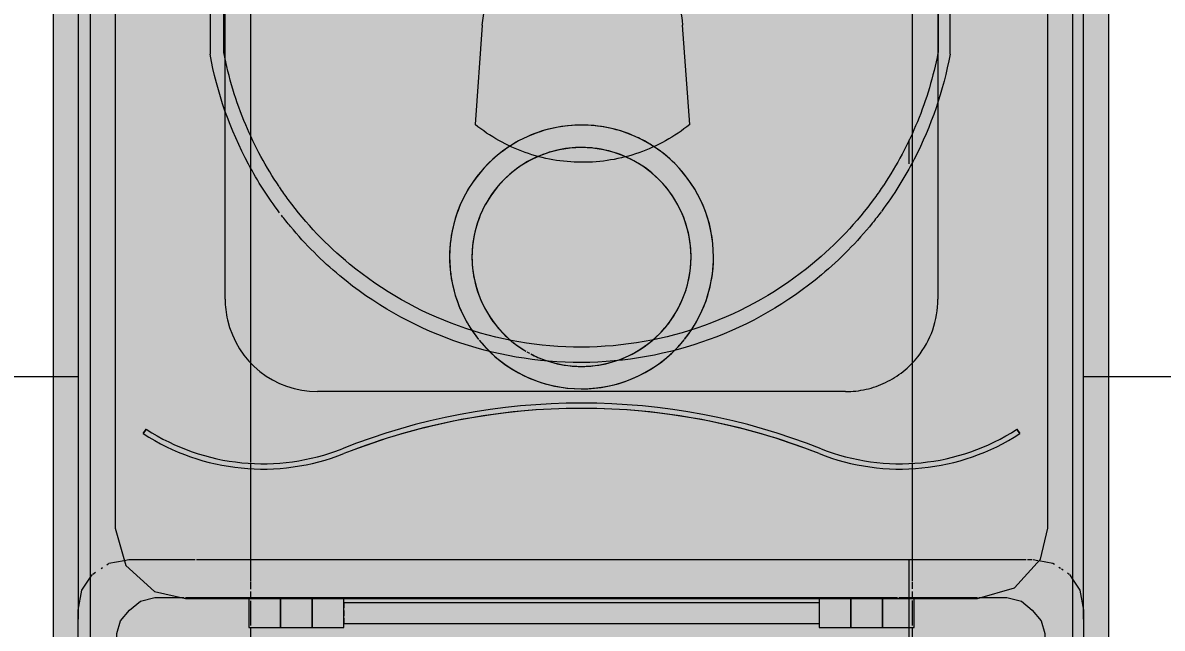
# Model space of a CAD drawing. Header units: metres. Extents: x 147 to 427, y -16 to 162.
# Drawn here: x 171.3471 to 171.7788, y 80.7549 to 80.9845 of the extents above; entities that cross this region are included whole.
import ezdxf

# ---------------------------------------------------------------- set-up
doc = ezdxf.new("R2010")
doc.units = ezdxf.units.M
doc.layers.add('1053_ARQ_BASE_MATADOURO_dwg', color=7, linetype='Continuous', lineweight=5, true_color=0x767676)
for name, color, linetype, lineweight in [('A-ANNO-DIMS', 7, 'Continuous', 5), ('A-ANNO-DIMS-50', 7, 'Continuous', 5), ('A-EQUIPAMENTOS', 7, 'Continuous', 5), ('A_lay', 7, 'Continuous', 5), ('P-PIPE', 7, 'Continuous', 5), ('P-SANR-FIXT', 7, 'Continuous', 5)]:
    doc.layers.add(name, color=color, linetype=linetype, lineweight=lineweight)
doc.styles.add('Century Gothic_1', font='GOTHIC.TTF', dxfattribs={"height": 0.075})
doc.dimstyles.new('Setores_1_5', dxfattribs={"dimscale": 0.3048, "dimtxt": 0.07831262022881443, "dimasz": 0.5208333333333333, "dimexe": 0.3937007874015747, "dimexo": 0.2460629921259842, "dimgap": 0.2870734908136483, "dimtad": 1, "dimrnd": 0.01, "dimzin": 0, "dimdsep": 46, "dimtxsty": 'Century Gothic_1', "dimblk1": 'OBLIQUE', "dimblk2": 'OBLIQUE', "dimsah": 1, "dimcen": 0.09, "dimazin": 0, "dimtfac": 1, "dimtdec": 4, "dimtix": 1, "dimtmove": 0, "dimatfit": 3, "dimfxl": 1, "dimtvp": 1, "dimtolj": 1, "dimtzin": 0, "dimarcsym": 2})

# ---------------------------------------------------------------- blocks, each defined once
blk = doc.blocks.new('UT_Bacia com caixa acoplada - UT_Bacia com caixa acoplada-3635844-BANHEIROS E VESTIÁRIO')
at = {"layer": 'P-SANR-FIXT', "color": 9, "true_color": 0xc0c0c0}
for p, q in [((-0.1861473656081366, -0.1264695194501769), (-0.1861473656081387, -0.4288368561510637)), ((0.1861473656077402, -0.428836856151068), (0.1861473656077402, -0.1264695194501769)), ((-0.1140000000002015, -0.1595600000000824), (-0.1260000000002009, -0.1595600000000824)), ((-0.1260000000000006, -0.1595600000000009), (-0.1260000000000006, -0.1704400000000009)), ((-0.1140000000000006, -0.1704400000000009), (-0.1140000000000006, -0.1595600000000009)), ((-0.1020000000001999, -0.1595600000000824), (-0.1140000000002015, -0.1595600000000824)), ((-0.1140000000000006, -0.1595600000000009), (-0.1140000000000006, -0.1704400000000009)), ((-0.09000000000020045, -0.1595600000000824), (-0.1020000000001999, -0.1595600000000824)), ((-0.1020000000000006, -0.1595600000000009), (-0.1020000000000006, -0.1704400000000009)), ((-0.1020000000000006, -0.1704400000000009), (-0.1020000000000006, -0.1595600000000009)), ((-0.09000000000000057, -0.1704400000000009), (-0.09000000000000057, -0.1595600000000009)), ((0.1019999999998014, -0.1595600000000824), (0.08999999999979978, -0.1595600000000824)), ((0.08999999999999939, -0.1595600000000009), (0.08999999999999939, -0.1704400000000009)), ((0.1019999999999994, -0.1704400000000009), (0.1019999999999994, -0.1595600000000009)), ((0.1139999999998008, -0.1595600000000824), (0.1019999999998014, -0.1595600000000824)), ((0.1019999999999994, -0.1595600000000009), (0.1019999999999994, -0.1704400000000009)), ((0.1259999999998003, -0.1595600000000824), (0.1139999999998008, -0.1595600000000824)), ((0.1139999999999994, -0.1595600000000009), (0.1139999999999994, -0.1704400000000009)), ((0.1139999999999994, -0.1704400000000009), (0.1139999999999994, -0.1595600000000009)), ((0.1259999999999994, -0.1704400000000009), (0.1259999999999994, -0.1595600000000009)), ((0.08999999999979978, -0.1610900000000872), (-0.09000000000020045, -0.1610900000000872)), ((0.1499999999997991, -0.1704735377196339), (-0.1500000000001998, -0.1704735377196339)), ((-0.1260000000002009, -0.1704400000000851), (-0.1140000000002015, -0.1704400000000851)), ((-0.1140000000002015, -0.1704400000000851), (-0.1020000000001999, -0.1704400000000851)), ((-0.1020000000001999, -0.1704400000000851), (-0.09000000000020045, -0.1704400000000851)), ((-0.09000000000020045, -0.168910000000089), (0.08999999999979978, -0.168910000000089)), ((0.08999999999979978, -0.1704400000000851), (0.1019999999998014, -0.1704400000000851)), ((0.1019999999998014, -0.1704400000000851), (0.1139999999998008, -0.1704400000000851)), ((0.1139999999998008, -0.1704400000000851), (0.1259999999998003, -0.1704400000000851)), ((-0.1766577445158474, -0.1971312822352815), (-0.1766577445158474, -0.4410690897937763)), ((0.1766577445154467, -0.4410690897937806), (0.1766577445154489, -0.1971312822352815)), ((-0.1649502152918752, -0.234689592431541), (-0.1660384845797283, -0.2330115966159575)), ((0.1660384845797292, -0.2330115966159581), (0.164950215291877, -0.2346895924315421))]:
    blk.add_line(p, q, dxfattribs=at)
at = {"layer": 'P-SANR-FIXT', "color": 254, "true_color": 0xd3d3d3}
for p, q in [((-0.1254039361199544, -0.1447886810323012), (-0.1254039361199544, -0.1595692073742516)), ((0.1254039361195581, -0.1595600000000824), (0.1254039361195581, -0.1447886810323012)), ((-0.1260000000000006, -0.1595600000000009), (-0.1260000000000006, -0.1602888218034135)), ((-0.09000000000000057, -0.1602888218034135), (-0.09000000000000057, -0.1595600000000009)), ((0.08999999999999939, -0.1595600000000009), (0.08999999999999939, -0.1610802691492364)), ((0.1259999999999994, -0.1704400000000009), (0.1259999999999994, -0.1595600000000009)), ((-0.1260000000000006, -0.1602888218034135), (-0.1260000000000006, -0.161153339110346)), ((-0.1260000000000006, -0.161153339110346), (-0.1260000000000006, -0.1622800000000008)), ((-0.1260000000000006, -0.1622800000000008), (-0.1260000000000006, -0.1635920243946431)), ((-0.1260000000000006, -0.1635920243946431), (-0.1260000000000006, -0.1677200000000008)), ((-0.09000000000000057, -0.1610802691492364), (-0.09000000000000057, -0.1602888218034135)), ((-0.09000000000000057, -0.1622352124855614), (-0.09000000000000057, -0.1612232300192106)), ((-0.09000000000000057, -0.1630450000000009), (-0.09000000000000057, -0.1622755337379841)), ((-0.09000000000000057, -0.1660119824663517), (-0.09000000000000057, -0.16398801753365)), ((0.08999999999999937, -0.1622352124855614), (0.08999999999999937, -0.1612232300192106)), ((0.08999999999999937, -0.1630450000000009), (0.08999999999999937, -0.1622755337379841)), ((0.08999999999999937, -0.1660119824663517), (0.08999999999999937, -0.16398801753365)), ((-0.1260000000000006, -0.1677200000000008), (-0.1260000000000006, -0.1702546364950134)), ((-0.09000000000000057, -0.1677244662620176), (-0.09000000000000057, -0.1669550000000009)), ((-0.09000000000000057, -0.1687767699807911), (-0.09000000000000057, -0.1677647875144402)), ((0.08999999999999937, -0.167724466262014), (0.08999999999999937, -0.1669550000000009)), ((0.08999999999999937, -0.1687767699807911), (0.08999999999999937, -0.1677647875144402)), ((-0.1260000000000006, -0.1702546364950134), (-0.1260000000000006, -0.1704400000000009)), ((-0.09000000000000057, -0.1704400000000009), (-0.09000000000000057, -0.1689197308507701)), ((0.08999999999999939, -0.1689197308507657), (0.08999999999999939, -0.1704400000000009)), ((-0.1660384845797283, -0.2330115966159575), (-0.1649502152918752, -0.234689592431541)), ((0.164950215291877, -0.2346895924315421), (0.1660384845797293, -0.2330115966159581)), ((-0.1000163337955986, -0.2489362304634776), (1.353583911622991e-16, -0.2489362304634776)), ((1.353583911622991e-16, -0.2489362304634776), (0.1000163337955989, -0.2489362304634776)), ((-0.1350163337956004, -0.4314362304634775), (-0.1350163337956004, -0.2839362304634773)), ((0.1350163337956007, -0.2839362304634773), (0.1350163337956007, -0.4314362304634775))]:
    blk.add_line(p, q, dxfattribs=at)
at = {"layer": 'P-SANR-FIXT', "color": 254, "true_color": 0xe0e0e0}
for p, q in [((-0.1140000000000006, -0.1704400000000009), (-0.1140000000000006, -0.1595600000000009)), ((-0.1140000000000006, -0.1595600000000009), (-0.1140000000000006, -0.1704400000000009)), ((-0.1020000000000006, -0.1595600000000009), (-0.1020000000000006, -0.1704400000000009)), ((-0.1020000000000006, -0.1704400000000009), (-0.1020000000000006, -0.1595600000000009)), ((0.1019999999999994, -0.1704400000000009), (0.1019999999999994, -0.1595600000000009)), ((0.1019999999999994, -0.1595600000000009), (0.1019999999999994, -0.1704400000000009)), ((0.1139999999999994, -0.1595600000000009), (0.1139999999999994, -0.1704400000000009)), ((0.1139999999999994, -0.1704400000000009), (0.1139999999999994, -0.1595600000000009)), ((-0.1254039361199544, -0.1603317640985406), (-0.1254039361199544, -0.1611533391104309)), ((-0.1254039361199544, -0.1612093025988994), (-0.1254039361199544, -0.1622800000000852)), ((-0.1254039361199544, -0.162345170862723), (-0.1254039361199544, -0.1635920243947245)), ((-0.1254039361199544, -0.1636619613449453), (-0.1254039361199544, -0.1650000000000838)), ((-0.09000000000000057, -0.1622352124855615), (-0.09000000000000057, -0.1612232300192106)), ((-0.09000000000000057, -0.1622311181832169), (-0.09000000000000057, -0.1615861698237007)), ((-0.09000000000000057, -0.1630450000000009), (-0.09000000000000057, -0.1622755337379841)), ((-0.09000000000000057, -0.1630279854517513), (-0.09000000000000057, -0.1622800000000009)), ((-0.09000000000000057, -0.1660176055938274), (-0.09000000000000057, -0.1639823944061743)), ((-0.09000000000000057, -0.1660119824663517), (-0.09000000000000057, -0.16398801753365)), ((0.08999999999999937, -0.1622352124855614), (0.08999999999999937, -0.1612232300192106)), ((0.08999999999999939, -0.1615861698237008), (0.08999999999999939, -0.1622311181832169)), ((0.08999999999999937, -0.1630450000000009), (0.08999999999999937, -0.1622755337379841)), ((0.08999999999999939, -0.1622800000000009), (0.08999999999999939, -0.1630279854517488)), ((0.08999999999999939, -0.1639823944061713), (0.08999999999999939, -0.1660176055938316)), ((0.08999999999999937, -0.1660119824663517), (0.08999999999999937, -0.16398801753365)), ((0.1254039361195581, -0.1611103968153902), (0.1254039361195581, -0.1602888218034998)), ((0.1254039361195581, -0.1622240365116168), (0.1254039361195581, -0.1611533391104309)), ((0.1254039361195581, -0.1635268535320912), (0.1254039361195581, -0.1622800000000852)), ((0.1254039361195581, -0.1649300630498717), (0.1254039361195581, -0.1635920243947289)), ((-0.1254039361199544, -0.1650699369503046), (-0.1254039361199544, -0.166407975605443)), ((-0.1254039361199544, -0.1664731464680807), (-0.1254039361199544, -0.1677200000000866)), ((-0.1254039361199544, -0.1677759634885551), (-0.1254039361199544, -0.1688466608897366)), ((-0.09000000000000057, -0.167724466262014), (-0.09000000000000057, -0.1669550000000009)), ((-0.09000000000000057, -0.1677200000000009), (-0.09000000000000057, -0.1669720145482504)), ((-0.09000000000000057, -0.1687767699807911), (-0.09000000000000057, -0.1677647875144402)), ((-0.09000000000000057, -0.1684138301763009), (-0.09000000000000057, -0.1677688818167848)), ((0.08999999999999937, -0.167724466262014), (0.08999999999999937, -0.1669550000000009)), ((0.08999999999999939, -0.1669720145482504), (0.08999999999999939, -0.1677200000000009)), ((0.08999999999999937, -0.1687767699807911), (0.08999999999999937, -0.1677647875144402)), ((0.08999999999999939, -0.1677688818167893), (0.08999999999999939, -0.1684138301763027)), ((0.1254039361195581, -0.1663380386552266), (0.1254039361195581, -0.1650000000000838)), ((0.1254039361195581, -0.1676548291374489), (0.1254039361195581, -0.166407975605443)), ((0.1254039361195581, -0.1687906974012725), (0.1254039361195581, -0.1677200000000866)), ((-0.1254039361199544, -0.1688896031847817), (-0.1254039361199544, -0.1697111781966721)), ((-0.1254039361199544, -0.1705494989545684), (-0.1254039361199544, -0.1731944036651941)), ((0.1254039361195581, -0.1696682359016313), (0.1254039361195581, -0.1688466608897409)), ((0.1254039361195581, -0.1731944036651984), (0.1254039361195581, -0.1705494989545727)), ((-0.1254039361199544, -0.1741731436028125), (-0.1254039361199544, -0.1749045043818268)), ((-0.1254039361199544, -0.1749840269118859), (-0.1254039361199544, -0.1758744465292552)), ((-0.1254039361199544, -0.1759638873728746), (-0.1254039361199544, -0.1766716419234145)), ((0.1254039361195581, -0.1748391872455016), (0.1254039361195581, -0.174107826466483)), ((0.1254039361195581, -0.1757949239991961), (0.1254039361195581, -0.1749045043818312)), ((0.1254039361195581, -0.1766716419234102), (0.1254039361195581, -0.1758744465292552)), ((0.1254039361195581, -0.1780239050521155), (0.1254039361195581, -0.1769653630765461)), ((-0.1254039361199544, -0.1770599004546934), (-0.1254039361199544, -0.2217182516414354)), ((0.1254039361195581, -0.2217182516414354), (0.1254039361195581, -0.1781184424302585)), ((-0.1254039361199544, -0.2220563631806225), (-0.1254039361199566, -0.4288368561510637)), ((0.1254039361195559, -0.4288368561510637), (0.1254039361195581, -0.2220563631806225))]:
    blk.add_line(p, q, dxfattribs=at)
at = {"layer": 'P-SANR-FIXT', "color": 7, "true_color": 0xefefef}
for p, q in [((-0.09000000000000057, -0.1612232300192106), (-0.09000000000000057, -0.1610900000000008)), ((0.08999999999999937, -0.1612232300192106), (0.08999999999999937, -0.1610900000000008)), ((-0.09000000000000057, -0.1689100000000008), (-0.09000000000000057, -0.1687767699807911)), ((0.08999999999999937, -0.1689100000000008), (0.08999999999999937, -0.1687767699807911))]:
    blk.add_line(p, q, dxfattribs=at)
at = {"layer": 'P-SANR-FIXT', "color": 254, "true_color": 0xe9e9e9}
for p, q in [((-0.09000000000000057, -0.1612232300192106), (-0.09000000000000057, -0.1610900000000008)), ((0.08999999999999937, -0.1612232300192106), (0.08999999999999937, -0.1610900000000008)), ((-0.09000000000000057, -0.1689100000000008), (-0.09000000000000057, -0.1687767699807911)), ((0.08999999999999937, -0.1689100000000008), (0.08999999999999937, -0.1687767699807911))]:
    blk.add_line(p, q, dxfattribs=at)
at = {"layer": 'P-SANR-FIXT', "color": 9, "true_color": 0xc0c0c0, "flags": 128}
for points in [[(-0.1500000000001998, -0.1704735377196339), (-0.1640892999254024, -0.1745010597379357), (-0.173921303016064, -0.1853666485952224), (-0.1766577445158474, -0.1971312822352815)], [(0.1766577445154489, -0.1971312822352815), (0.1726302224971428, -0.1830419823100767), (0.1617646336398582, -0.1732099792194173), (0.1499999999997991, -0.1704735377196339)]]:
    blk.add_lwpolyline(points, dxfattribs=at)
at = {"layer": 'P-SANR-FIXT', "color": 9, "true_color": 0xc0c0c0}
for centre, radius, start, end in [((-0.1206777970490052, -0.3029529656485584), 0.08336298384423603, 68.40751325301024, 122.9655480446208), ((0.1206777970490052, -0.3029529656485584), 0.08336298384423607, 57.03445195537844, 111.5924867469914), ((-0.1206777970490052, -0.3029529656485584), 0.08136298384423606, 68.40751325301197, 122.9655480446209), ((0.1206777970490052, -0.3029529656485584), 0.08136298384423604, 57.03445195537801, 111.5924867469908), ((6.728626816130802e-17, 0.001961168904827609), 0.2465634715555092, 248.407513253009, 291.5924867469887), ((6.728626816130802e-17, 0.001961168904827609), 0.2445634715555092, 248.4075132530095, 291.5924867469886)]:
    blk.add_arc(centre, radius, start, end, dxfattribs=at)
at = {"layer": 'P-SANR-FIXT', "color": 254, "true_color": 0xd3d3d3}
for centre, radius, start, end in [((-0.1206777970490052, -0.3029529656485584), 0.08336298384423604, 68.40751325301059, 122.9655480446205), ((0.1206777970490052, -0.3029529656485584), 0.08336298384423603, 57.03445195537769, 111.5924867469907), ((-0.1206777970490052, -0.3029529656485584), 0.08136298384423603, 68.40751325301034, 122.9655480446212), ((0.1206777970490052, -0.3029529656485584), 0.08136298384423603, 57.03445195537842, 111.5924867469904), ((6.728626816130802e-17, 0.001961168904827609), 0.2465634715555092, 248.4075132530093, 291.5924867469886), ((6.728626816130802e-17, 0.001961168904827609), 0.2445634715555096, 248.4075132530101, 269.9999999999992), ((6.728626816130802e-17, 0.001961168904827609), 0.2445634715555092, 269.9999999999996, 291.5924867469892), ((-0.1000163337955999, -0.2839362304634781), 0.03499999999999998, 102.8571428571427, 115.7142857142856), ((-0.1000163337955999, -0.2839362304634781), 0.03499999999999998, 89.99999999999982, 102.8571428571427), ((0.1000163337956002, -0.2839362304634782), 0.03500000000000004, 12.85714285714337, 90.00000000000065), ((-0.1000163337955999, -0.2839362304634781), 0.03499999999999998, 115.7142857142856, 128.5714285714285), ((-0.1000163337955999, -0.2839362304634781), 0.03499999999999998, 128.5714285714285, 141.4285714285713), ((-0.1000163337955999, -0.2839362304634781), 0.03499999999999998, 141.4285714285713, 180), ((0.1000163337956002, -0.2839362304634782), 0.035, 5.452379453937461e-13, 12.85714285714344)]:
    blk.add_arc(centre, radius, start, end, dxfattribs=at)
blk = doc.blocks.new('AN_ESG_Anel de vedação para VS - ESG_Anel de vedação para VS-V37-BANHEIROS E VESTIÁRIO')
at = {"layer": 'P-PIPE', "color": 254, "true_color": 0xe0e0e0}
for centre, radius, start, end in [((2.979563010503018e-18, -4.556709496215828e-18), 0.04999999999999996, 39.04787219309678, 141.0915630510388), ((-6.943623817336208e-18, 9.735045887547105e-18), 0.04149999999999997, 62.42246969456443, 180.0000000000002), ((-6.943623817336208e-18, 9.735045887547105e-18), 0.04150000000000002, 60.00000000000059, 61.57024253514774), ((-6.943623817336208e-18, 9.735045887547105e-18), 0.04150000000000003, 6.755887923414822e-13, 59.45257755899033), ((2.979563010503018e-18, -4.556709496215828e-18), 0.05000000000000004, 141.3040841044281, 179.9999999999999), ((2.979563010503018e-18, -4.556709496215828e-18), 0.05000000000000005, 359.9999999999996, 38.69591581666323), ((2.979563010503018e-18, -4.556709496215828e-18), 0.05000000000000005, 179.9999999999998, 359.9999999999989), ((-6.943623817336208e-18, 9.735045887547105e-18), 0.04149999999999997, 180.0000000000002, 5.088887490341627e-14)]:
    blk.add_arc(centre, radius, start, end, dxfattribs=at)
at = {"layer": 'P-PIPE', "color": 254, "true_color": 0xe9e9e9}
for centre, radius, start, end in [((2.979563010503018e-18, -4.556709496215828e-18), 0.04999999999999995, 43.51356791111161, 136.1772637475323), ((-6.943623817336208e-18, 9.735045887547105e-18), 0.04150000000000002, 109.3739014491448, 110.6604207483778), ((-6.943623817336208e-18, 9.735045887547105e-18), 0.04149999999999998, 70.62611670308452, 109.3739014491448), ((-6.943623817336208e-18, 9.735045887547105e-18), 0.04149999999999997, 62.42246969456404, 70.6261167030845), ((-6.943623817336208e-18, 9.735045887547105e-18), 0.04150000000000004, 119.9999999999999, 127.7395652494972), ((-6.943623817336208e-18, 9.735045887547105e-18), 0.04150000000000002, 110.968266521991, 119.9999999999999), ((-6.943623817336208e-18, 9.735045887547105e-18), 0.04149999999999997, 60.00000000000009, 61.57024253514724), ((-6.943623817336208e-18, 9.735045887547105e-18), 0.04149999999999996, 47.47941591174263, 59.45257755898989), ((2.979563010503018e-18, -4.556709496215828e-18), 0.04999999999999996, 141.3040841044285, 147.5247325697604), ((2.979563010503018e-18, -4.556709496215828e-18), 0.04999999999999996, 137.0202489267632, 141.0915630510391), ((-6.943623817336208e-18, 9.735045887547105e-18), 0.04150000000000003, 128.18812396111, 132.9356799255969), ((-6.943623817336208e-18, 9.735045887547105e-18), 0.04149999999999997, 32.23329604961568, 47.47941591174263), ((2.979563010503018e-18, -4.556709496215828e-18), 0.05000000000000005, 39.04787219309729, 43.51356791111171), ((2.979563010503018e-18, -4.556709496215828e-18), 0.05000000000000005, 32.69444926430533, 38.69591581666371), ((2.979563010503018e-18, -4.556709496215828e-18), 0.04999999999999998, 147.5247325697604, 165.0000000000002), ((-6.943623817336208e-18, 9.735045887547105e-18), 0.04150000000000004, 133.6945140451045, 179.9999999999998), ((2.979563010503018e-18, -4.556709496215828e-18), 0.05000000000000005, 30.00000000000038, 32.69444926430533), ((-6.943623817336208e-18, 9.735045887547105e-18), 0.04150000000000004, 2.480832651541543e-13, 31.75750149348476), ((2.979563010503018e-18, -4.556709496215828e-18), 0.05000000000000004, 3.702555429209841e-13, 30.00000000000038), ((2.979563010503018e-18, -4.556709496215828e-18), 0.04999999999999997, 165.0000000000003, 180.0000000000002), ((2.979563010503018e-18, -4.556709496215828e-18), 0.05000000000000004, 179.9999999999998, 224.9999999999998), ((-6.943623817336208e-18, 9.735045887547105e-18), 0.04150000000000004, 179.9999999999997, 247.1228482688568), ((-6.943623817336208e-18, 9.735045887547105e-18), 0.04150000000000002, 344.9999999999992, 359.9999999999993), ((2.979563010503018e-18, -4.556709496215828e-18), 0.04999999999999997, 329.9999999999994, 359.9999999999994), ((-6.943623817336208e-18, 9.735045887547105e-18), 0.04150000000000003, 329.9999999999993, 344.9999999999992), ((-6.943623817336208e-18, 9.735045887547105e-18), 0.04150000000000003, 292.4059352861275, 329.9999999999993), ((2.979563010503018e-18, -4.556709496215828e-18), 0.04999999999999996, 302.7302581244118, 329.9999999999994), ((2.979563010503018e-18, -4.556709496215828e-18), 0.05000000000000005, 224.9999999999998, 237.1362169252571), ((-6.943623817336208e-18, 9.735045887547105e-18), 0.04149999999999997, 247.1228482688567, 263.9014691395214), ((-6.943623817336208e-18, 9.735045887547105e-18), 0.04149999999999999, 264.3472738425352, 292.4059352861276), ((2.979563010503018e-18, -4.556709496215828e-18), 0.05000000000000004, 237.2697418755874, 239.9999999999997), ((2.979563010503018e-18, -4.556709496215828e-18), 0.04999999999999996, 269.9999999999996, 302.5518919247002), ((2.979563010503018e-18, -4.556709496215828e-18), 0.05000000000000003, 239.9999999999997, 247.196056124024), ((2.979563010503018e-18, -4.556709496215828e-18), 0.05000000000000005, 247.777805122368, 269.9999999999996)]:
    blk.add_arc(centre, radius, start, end, dxfattribs=at)
blk = doc.blocks.new('1053_ARQ_BASE_MATADOURO_dwg_acoplada-V22-BANHEIROS E VESTIÁRIO')
at = {"layer": 'A-EQUIPAMENTOS', "true_color": 0xe2e2e2}
blk.add_hatch(color=254, dxfattribs=at).paths.add_polyline_path([(-0.2002302526214519, -0.005489754939234741), (0.1997697473785547, -0.005489754939239071), (0.1997697473785569, -0.4911843245076715), (0.1867438702687117, -0.5395091850354896), (0.1622951856678989, -0.5831810002119142), (0.1279085090398098, -0.6195474970185707), (0.08781164780867505, -0.6452565453025041), (0.04280374735369809, -0.660845077654514), (-0.004604764458053262, -0.6654436048154275), (-0.05176955967558911, -0.6587956324672359), (-0.09605990424863431, -0.6412719678432021), (-0.1350053937785269, -0.6138500370298664), (-0.1664337464830933, -0.5780593665900406), (-0.1885919676292343, -0.5358962704051891), (-0.2002441271849341, -0.4897125002911853), (-0.2002302526214432, -0.1278460692934877), (-0.204331581594188, -0.1278460692934877), (-0.2043315815941967, -0.09503543751135597), (-0.2002302526214497, -0.0950354375113603), (-0.2002302526214497, -0.0235600224731494)])
at = {"layer": 'A-EQUIPAMENTOS', "color": 253, "true_color": 0xaaaaaa}
for p, q in [((0.1997697473785547, -0.1001754043997192), (0.1997697473785547, -0.4897107035870252)), ((-0.1906604850184977, -0.4897107035868942), (-0.1906604850184977, -0.1626860492531819)), ((0.190199979775258, -0.1626860492531819), (0.190199979775258, -0.4897107035869795))]:
    blk.add_line(p, q, dxfattribs=at)
at = {"layer": 'A-EQUIPAMENTOS', "color": 254, "true_color": 0xd5d5d5}
for p, q in [((-0.1513454150969591, -0.1709100235075745), (-0.1505640630624824, -0.1709100235075789)), ((-0.149999970662046, -0.1709100235075789), (-0.1253913049152066, -0.1709100235075745)), ((0.1253913635911178, -0.1709100235075832), (0.1500000293379573, -0.1709100235075789)), ((0.1505598118980444, -0.1709100235075789), (0.1513456741207797, -0.1709100235075789)), ((-0.1707384892483835, -0.1852646749122961), (-0.16979294588062, -0.1852646749122918)), ((-0.1696696954247234, -0.1852646749122961), (-0.1464061740706583, -0.1852646749122961)), ((-0.1459253741650406, -0.1852646749122961), (-0.1253913023693708, -0.1852646749122918)), ((0.1253913661369515, -0.1852646749122918), (0.1684790226909636, -0.1852646749122961)), ((0.1690222246475708, -0.1852646749122918), (0.1707385581169419, -0.1852646749122961)), ((0.1710604445691743, -0.1852646749122961), (0.1729183592758511, -0.1849268722383388)), ((-0.03759551558371754, -0.3878125657144552), (-0.04032973489890424, -0.3502170501307092)), ((0.0410132897276867, -0.3502170501307092), (0.03827907041250001, -0.3878125657144552)), ((-0.1407609825164684, -0.4946020986515692), (-0.1407609825164684, -0.3768756884537083)), ((-0.1355522947210659, -0.3774643205047142), (-0.1355522947210659, -0.4940134666005634)), ((0.1350781183812444, -0.4940134666005634), (0.1350781183812444, -0.3774643205047142)), ((0.1396169224444463, -0.3768756884537083), (0.1396169224444463, -0.4946020986515692))]:
    blk.add_line(p, q, dxfattribs=at)
at = {"layer": 'A-EQUIPAMENTOS', "color": 254, "true_color": 0xe1e1e1}
for p, q in [((-0.1253913049152066, -0.1709100235075745), (-0.1097812458768572, -0.1709100235075745)), ((0.1097813045527641, -0.1709100235075789), (0.1197158776453858, -0.1709100235075832)), ((0.1202245093748391, -0.1709100235075832), (0.1253913635911178, -0.1709100235075832)), ((-0.1253913023693708, -0.1852646749122918), (-0.1097812433310214, -0.1852646749122961)), ((0.1097813070985999, -0.1852646749122918), (0.1253913661369515, -0.1852646749122918))]:
    blk.add_line(p, q, dxfattribs=at)
at = {"layer": 'A-EQUIPAMENTOS', "color": 9, "true_color": 0xc3c3c3}
for p, q in [((-0.1859996046264525, -0.1785848989241579), (-0.1852788196977273, -0.1796660763172458)), ((-0.185192046387946, -0.1797962362819221), (-0.1841283292134988, -0.1805053810648854)), ((0.1841283912384733, -0.1801983362196405), (0.1847315411450487, -0.1797962362819221)), ((0.1848489639005714, -0.1796201021486425), (0.1859996659021545, -0.1778940491462678)), ((-0.1820501442589393, -0.1818908377012512), (-0.1814560529068193, -0.1822868986026602)), ((-0.179898651354567, -0.183325166304156), (-0.1791942540284903, -0.1837947645215404)), ((-0.1790400529287876, -0.1838975652546756), (-0.1733147103733148, -0.1849385366284259)), ((0.1807879032667847, -0.1824253282007576), (0.1814561155637096, -0.181979853336141)), ((0.1818366244624737, -0.1817261807369635), (0.1824311116428641, -0.1813298559500394))]:
    blk.add_line(p, q, dxfattribs=at)
at = {"layer": 'A-EQUIPAMENTOS', "color": 253, "true_color": 0xaaaaaa, "flags": 128}
for points in [[(-0.2002302526214519, -0.4897107035869992), (-0.2002302526214497, -0.1278460692934877), (-0.2043315815941923, -0.1278460692934877), (-0.2043315815941967, -0.09503543751135597), (-0.2002302526214497, -0.0950354375113603), (-0.2002302526214519, -0.005489754939234741), (-0.1758182758471062, -0.005489754939234741), (-0.1743064813425033, -0.005489754939239071), (-0.1722558168561352, -0.005489754939239071), (-0.1700770061750479, -0.005489754939234741), (-0.1626860492529795, -0.005489754939239071), (1.732587406877428e-13, -0.005489754939239071), (0.1640531589109185, -0.005489754939239071), (0.1715111766026935, -0.005489754939239071), (0.1907062347681034, -0.005489754939243403)], [(0.1859996659021545, -0.1778940491462678), (0.1888328701178304, -0.1736442428227681), (0.190199979775425, -0.1661251397060194), (0.1901999797754228, -0.122467878658548)], [(-0.19066048501832, -0.127846069293518), (-0.19066048501832, -0.1661251397060151), (-0.1892933753607254, -0.1736442428227637), (-0.1859996046264525, -0.1785848989241579)]]:
    blk.add_lwpolyline(points, dxfattribs=at)
at = {"layer": 'A-EQUIPAMENTOS', "color": 9, "true_color": 0xc3c3c3, "flags": 128}
for points in [[(-0.1760182858093169, -0.1321667170135129), (-0.1760182858093191, -0.1572389269316762), (-0.1746511761517245, -0.1620238107332357), (-0.1712334020077575, -0.1661251397060194), (-0.1671320730349759, -0.1695429138499843), (-0.161663634404604, -0.1709100235075789), (-0.1513454150969591, -0.1709100235075745)], [(0.1513456741207797, -0.1709100235075789), (0.1612031291617068, -0.1709100235075789), (0.1666715677920809, -0.1695429138499843), (0.1707728967648625, -0.1661251397060151), (0.1741906709088295, -0.1620238107332357), (0.1755577805664219, -0.1572389269316762), (0.1755577805664219, -0.1324256952747025)], [(0.1732933940607117, -0.1848586840956357), (0.1785795476858947, -0.1838975652546712), (0.1791943172202282, -0.1834877188984504)]]:
    blk.add_lwpolyline(points, dxfattribs=at)
at = {"layer": 'A-EQUIPAMENTOS', "color": 254, "true_color": 0xd5d5d5, "flags": 128}
for points in [[(-0.1097812458768572, -0.1709100235075745), (-0.02426911381685596, -0.1709100235075789), (-0.0002302526214453451, -0.1709100235075745), (0.02380860857396094, -0.1709100235075789), (0.1097813045527641, -0.1709100235075789)], [(-0.1733147103733148, -0.1849385366284259), (-0.1715209498120671, -0.1852646749122961), (-0.1708077842060867, -0.1852646749122961)], [(-0.1097812433310214, -0.1852646749122961), (-0.02455666162116774, -0.1852646749122961), (-0.0002302526214496766, -0.1852646749122918), (0.02409615637827272, -0.1852646749122961), (0.1097813070985999, -0.1852646749122918)]]:
    blk.add_lwpolyline(points, dxfattribs=at)
at = {"layer": 'A-EQUIPAMENTOS', "color": 254, "true_color": 0xd5d5d5}
for centre, radius, start, end in [((-0.0005720300360116809, -0.4024978483693554), 0.1425111836886784, 89.77001808573839, 129.7062298087864), ((-0.000572030036011098, -0.4024978483692128), 0.1425111836885359, 50.06378827688266, 89.77001808573839), ((-0.0002370881699176319, -0.4036265845579673), 0.13782114926366, 89.90143633048149, 129.4793552294296), ((-0.0002370881699175834, -0.403626584557938), 0.1378211492636306, 50.42208110102828, 89.90143633048147), ((-0.000572030035836571, -0.4024978483692258), 0.1425111836886906, 129.7062298088738, 140.3132561657233), ((-0.0005720300360236575, -0.4024978483691963), 0.1425111836885314, 39.00664902284991, 50.06378827687457), ((-0.0002370881698779831, -0.4036265845580906), 0.1378211492637806, 129.4793552294096, 143.5429194837002), ((-0.0002370881698697952, -0.4036265845580737), 0.1378211492637048, 36.15040098407488, 50.42208110107951), ((-0.000572030035836571, -0.4024978483692258), 0.1425111836886907, 151.7788513053723, 169.6424415319513), ((0.0003417774144730425, -0.4006536314267848), 0.06479213414208143, 90.30223567192971, 109.5922818911156), ((0.0003417774143767081, -0.4006536314267631), 0.06479213414205921, 70.70995378079544, 90.30223567184463), ((0.0003417774143989125, -0.4006536314268644), 0.06479213414213154, 109.5922818910303, 128.8823281102194), ((0.0003417774143350434, -0.4006536314268246), 0.06479213414213114, 51.11767188972527, 70.70995378077869), ((-0.0005720300360236575, -0.4024978483691963), 0.1425111836885314, 10.35755846805995, 27.30501605359882), ((-0.0002370881698779831, -0.4036265845580906), 0.1378211492637805, 157.122779482563, 169.0572741283379), ((-0.0002370881698697952, -0.4036265845580737), 0.1378211492637048, 11.01529690635492, 22.33272806892279), ((0.0003417774143752509, -0.3853412521026634), 0.03801770102190514, 183.7270993859379, 226.6060029892753), ((0.0003417774144008692, -0.3853412521026482), 0.03801770102191249, 312.8789036033228, 356.2729006140393)]:
    blk.add_arc(centre, radius, start, end, dxfattribs=at)
at = {"layer": 'A-EQUIPAMENTOS', "color": 254, "true_color": 0xe1e1e1}
for centre, radius, start, end in [((-0.000572030035836571, -0.4024978483692258), 0.1425111836886906, 140.3132561657233, 142.5330781597471), ((-0.0005720300360236575, -0.4024978483691963), 0.1425111836885314, 36.82837834060304, 39.00664902284991), ((-0.000572030035836571, -0.4024978483692258), 0.1425111836886906, 143.018300383233, 151.7788513053723), ((-0.0005720300360236575, -0.4024978483691963), 0.1425111836885314, 27.30501605359882, 36.76097329198781), ((-0.0002370881698779831, -0.4036265845580906), 0.1378211492637806, 143.5429194837002, 145.982318273258), ((-0.0002370881698697952, -0.4036265845580737), 0.1378211492637047, 33.70738552001809, 36.15040098407488), ((-0.0002370881698779831, -0.4036265845580906), 0.1378211492637805, 146.0510807507465, 157.1227794825629), ((-0.0002370881698697952, -0.4036265845580737), 0.1378211492637047, 22.33272806892277, 33.65202729884841)]:
    blk.add_arc(centre, radius, start, end, dxfattribs=at)
blk = doc.blocks.new('1053_ARQ_BASE_MATADOURO_dwg_arq geral tgov-4039641-BANHEIROS E VESTIÁRIO')
at = {"layer": 'A_lay', "true_color": 0xaaaaaa}
h = blk.add_hatch(dxfattribs=at)
h.set_pattern_fill('FP_2', color=253, style=0, pattern_type=2)
h.set_pattern_definition([(90, (-0.43, 0), (-0.6125, 3.750480822388769e-17), []), (180, (-0.43, 0), (-7.500961644777538e-17, -0.6125), [])])
h.paths.add_polyline_path([(32.9982296655655, -1.360337736084986), (33.01237180118935, -1.346195600926807), (33.43663586990462, -1.77045966871076), (33.42249373428078, -1.784601803868939), (33.25023462308762, -1.612342693053915)])
h.paths.add_polyline_path([(33.41165809009424, -2.567213544799652), (33.41122966582353, -2.567213544799652), (33.41153817298636, -2.567499975164101)])
h.paths.add_polyline_path([(31.19822966551894, -2.590337736532022), (32.07822903066692, -2.590337723493596), (32.07822966552359, -1.360337736084986), (31.9982296655655, -1.360337736084986), (31.9982296655655, -1.340337736532025), (32.09822966554222, -1.340337736532025), (32.09822966554222, -2.590337736532022), (32.97822966554688, -2.590337736532022), (32.97822966554688, -1.360337736084986), (32.69822966551894, -1.360337736084986), (32.69822966551894, -1.340337736532025), (32.9982296655655, -1.340337736532025), (32.9982296655655, -2.590337736532022), (33.36143735738526, -2.590337723493626), (33.36230898696525, -2.584644456362063), (33.36850861286325, -2.584118906497852), (33.37272822873721, -2.583180386026411), (33.3639897591028, -2.582610914488273), (33.38495522576743, -2.571112018484472), (33.38522966535411, -2.571112018484472), (33.38475389388188, -2.567213544799652), (33.37766758755459, -2.56675270268307), (33.37784901540559, -2.531764418520862), (33.37935890742477, -2.529469504030543), (33.38033918392303, -2.529386299058091), (33.38033918392303, -2.530819531470261), (33.38475389388188, -2.529654912327599), (33.38849361837163, -2.529260466487359), (33.38519683457316, -2.529079990610626), (33.38230822881664, -2.529079990610626), (33.38230822881664, -2.527990126248646), (33.39363069786764, -2.527990126248646), (33.39845663859801, -2.451804880380545), (33.40332281405001, -2.527990126248646), (33.41415110236105, -2.528241146850083), (33.41415110236105, -2.529079990610626), (33.40934836446957, -2.529569412834353), (33.41105634879104, -2.532213544799656), (33.41153817298636, -2.529370996491358), (33.41318337963542, -2.529491669047795), (33.41458401044638, -2.531318225015941), (33.41467251459932, -2.530331478504427), (33.4174584135822, -2.530615062280749), (33.4174584135822, -2.531588071625247), (33.4174584135822, -2.532213544799656), (33.41882147603067, -2.53257269248625), (33.41882153157442, -2.567213544799652), (33.41165809009424, -2.567213544799652), (33.4115613925586, -2.571112018484472), (33.41255289996535, -2.571112018484472), (33.4331532524047, -2.583180386026411), (33.42848461750561, -2.583665235818116), (33.42841931263904, -2.583790940594805), (33.42373110244044, -2.583180386026411), (33.42380640577898, -2.583851335952597), (33.43439815729597, -2.58512119470378), (33.43518967956162, -2.590337723493803), (33.79822966549565, -2.590337736532022), (33.79822966549565, -1.360337736084986), (33.59822966554222, -1.360337736084986), (33.59822966554222, -1.340337736532025), (33.79822966549565, -1.340337736532025), (33.79822966549565, -0.5403377357869643), (32.49990418984109, -0.5403377357869643), (32.49990418984109, -0.520337736233998), (33.79822966549565, -0.520337736233998), (33.79822966561207, 0.7096622623503934), (31.64822966558879, 0.7096622623503934), (31.64822966547237, -0.720337737351584), (31.37822966557015, -0.9803377389907172), (31.37822966557015, -1.340337738394669), (31.39822966547237, -1.340337738394669), (31.39822966547237, -1.36033773794763), (31.19822966551894, -1.36033773794763), (31.19822966551894, -2.566552797289576)])
h.paths.add_polyline_path([(32.3796333890643, -2.584848100319439), (32.37655739265048, -2.582797436043553), (32.38339294388445, -2.584848098456791)])
h.paths.add_polyline_path([(31.47922672948354, -2.584848010912471), (31.47615073283689, -2.582797346636585), (31.48298628418726, -2.584848009049823)])
h.paths.add_polyline_path([(32.35507964459268, -2.580063220113449), (32.35176171513761, -2.578219925984674), (32.35097831464218, -2.573911227457804), (32.35210469323517, -2.57560079472383)])
h.paths.add_polyline_path([(32.72500323222047, -2.580063154788004), (32.72910455998519, -2.573911160230572), (32.72832116077208, -2.578219860792096)])
h.paths.add_polyline_path([(31.4546729848955, -2.580063130706482), (31.45135505544042, -2.578219836577706), (31.45057165494495, -2.573911138050754), (31.45321641526873, -2.577878277072556)])
h.paths.add_polyline_path([(31.82459657252362, -2.58006306538085), (31.828697900288, -2.573911070823604), (31.8279145010749, -2.578219771385128), (31.82662698379707, -2.57893505893236)])
h.paths.add_polyline_path([(31.93598396700507, -2.57551958920394), (31.93598395815142, -2.575518269867118), (31.93986503223876, -2.575518785918095)])
h.paths.add_polyline_path([(33.40650297222901, -2.532213544799656), (33.40657379143014, -2.532213544799656), (33.40647120771293, -2.529079990610626), (33.4042568059013, -2.52947269597945), (33.40598023144013, -2.532213544799656)])
h.paths.add_polyline_path([(31.78805223818578, -2.524538795753311), (31.78805329892299, -2.524538154493882), (31.78986503223873, -2.524538795753311)])
h.paths.add_polyline_path([(32.68845889776651, -2.524538795753311), (32.68845995850371, -2.524538154493882), (32.69027169181945, -2.524538795753311)])
h.paths.add_polyline_path([(32.72067163989433, -2.519910329952768), (32.72112556450817, -2.514431225976472), (32.72128924567299, -2.512942886920036), (32.7224053606593, -2.516442886920035), (32.72075630968545, -2.51974099074007)])
h.paths.add_polyline_path([(31.82026498019715, -2.5199102405458), (31.82071891911924, -2.514431222653573), (31.82088263059796, -2.512942886920036), (31.82199865625866, -2.516442886920035), (31.82034965034916, -2.519740900611293)])
h.paths.add_polyline_path([(32.35074804804773, -2.49530242197209), (32.3507480424598, -2.464542454108529), (32.36425338473529, -2.465057278607535), (32.36425338976571, -2.493251755833559), (32.35404405919414, -2.494801951966122)])
h.paths.add_polyline_path([(31.45034138823414, -2.495302332565122), (31.45034138287903, -2.464542364701566), (31.46384672515244, -2.465057278609557), (31.46384673006852, -2.493251666426591), (31.45363740794015, -2.494801861263768)])
h.paths.add_polyline_path([(32.3507480424598, -2.464542454108529), (32.34961118549128, -2.464542454108529), (32.34961117838995, -2.424212720245056), (32.35074804236245, -2.463685038211235)])
h.paths.add_polyline_path([(31.45034138287903, -2.464542364701566), (31.4492045257941, -2.464542364701566), (31.44920451927484, -2.427651721984078), (31.45034138268435, -2.463685038211235)])
h.paths.add_polyline_path([(32.715829445491, -2.433098875252401), (32.71446233518465, -2.428313984289958), (32.71582944493295, -2.429954515770014)])
h.paths.add_polyline_path([(31.81542278579381, -2.433098768154382), (31.81405567548763, -2.428313894883198), (31.81542278523576, -2.429954426363046)])
h.paths.add_polyline_path([(32.34961117838995, -2.424212720245056), (32.3496111182333, -2.100627156199285), (32.36047300352679, -2.055517957680013), (32.38185480083779, -2.014339819221219), (32.41250386946687, -1.979505139154507), (32.45062465078041, -1.953054687830857), (32.49398386001417, -1.936538050225004), (32.54004132201865, -1.930922844361836), (32.58609878600701, -1.936538033952755), (32.62945800107614, -1.953054656239655), (32.66757879173472, -1.97950509409511), (32.698227872671, -2.014339763333402), (32.71960968453036, -2.055517894237933), (32.73047164315378, -2.100627088919213), (32.73047164315378, -2.42421265318983), (32.72910453216193, -2.416693549603156), (32.72407657577698, -2.409923806035923), (32.71885120787212, -2.406440228223735), (32.70842738743912, -2.405073121705415), (32.36695697561583, -2.405399314620244), (32.36037300863295, -2.407012690915006), (32.35427205649388, -2.411752959636594), (32.35097828670425, -2.416693616658382)])
h.paths.add_polyline_path([(32.71104456007035, -2.424212655052474), (32.70694323058726, -2.420794881880218), (32.70852620014941, -2.421190623193912)])
h.paths.add_polyline_path([(31.44920451863915, -2.424212632952824), (31.44920445853612, -2.100627066792318), (31.46006634382961, -2.055517868273045), (31.4814481411406, -2.014339729814251), (31.51209720976968, -1.979505049747543), (31.55021799108323, -1.953054598423889), (31.59357720031699, -1.936537960818036), (31.63963466232147, -1.930922754954869), (31.68569212630982, -1.936537944545787), (31.72905134137896, -1.953054566832692), (31.76717213203753, -1.979505004688142), (31.79782121297382, -2.014339673926434), (31.81920302483318, -2.055517804830965), (31.83006498345659, -2.10062699951225), (31.83006498345659, -2.424212563782862), (31.82869787246474, -2.416693460196188), (31.82366991619629, -2.409923716706623), (31.81844454817493, -2.406440138816767), (31.80802072785843, -2.405073032298447), (31.4665502931861, -2.405399229346468), (31.45996634930949, -2.407012601258892), (31.4538653969132, -2.411752870054895), (31.45057162700706, -2.416693527251414)])
h.paths.add_polyline_path([(31.81063790048958, -2.424212565645506), (31.80653657089007, -2.42079479247325), (31.80811954045222, -2.421190533786944)])
h.paths.add_polyline_path([(32.52173897794324, -2.329214845908934), (32.55853917053278, -2.328987855687618), (32.59398995497526, -2.319375193527305), (32.62528974490934, -2.301494435001893), (32.65005296703426, -2.277977302487157), (32.66902836581824, -2.247702358342878), (32.67988854517159, -2.213462111250909), (32.67956945679467, -2.094816044042731), (32.66698118635357, -2.060277363595218), (32.64733657944612, -2.03130246823723), (32.62255066103535, -2.008670470508273), (32.58942161204271, -1.991465080653311), (32.55684337067157, -1.983383290935039), (32.52107176361355, -1.983646541860201), (32.48594718852514, -1.993066010328552), (32.45576527191695, -2.009699951395325), (32.42930952900306, -2.034791385846919), (32.41007327967564, -2.065698776107002), (32.39951061732029, -2.09720937162793), (32.39951064344509, -2.213462162762482), (32.41085993921514, -2.248482762544358), (32.43049041660464, -2.279126743648769), (32.45552947141302, -2.302839230523605), (32.48748526612123, -2.320368712680362), (32.52144059837287, -2.329137788407953)])
h.paths.add_polyline_path([(31.62133231823663, -2.32921475650077), (31.65725359349754, -2.329214749903883), (31.69358308365753, -2.319375221233084), (31.72488299080102, -2.301494435001893), (31.74964630745357, -2.277977212890311), (31.76862170611307, -2.247702268953175), (31.77948188547064, -2.213462021864529), (31.77916281781171, -2.094816014340405), (31.76657452677287, -2.060277274365524), (31.74693001766422, -2.03130246823723), (31.7221440013433, -2.008670381104939), (31.68901495246202, -1.991464991276182), (31.65643671098479, -1.983383201529323), (31.62066475907021, -1.983646541860201), (31.58554052894444, -1.993065920859554), (31.55535861233625, -2.009699861882535), (31.52890281176664, -2.034791385846919), (31.50966662009495, -2.065698686359616), (31.49910395762767, -2.097209282198377), (31.49910398374791, -2.213462073355514), (31.51045333555579, -2.248482762544358), (31.53008375702395, -2.279126654351526), (31.55512281171124, -2.302839141113267), (31.58707860654053, -2.320368623302524), (31.62103393879218, -2.329137699032293)])
h.paths.add_polyline_path([(32.5227919520112, -2.323449541634667), (32.48878411764256, -2.314558224620824), (32.45915161545025, -2.298302562637103), (32.43398092227255, -2.274729994750325), (32.41488035756629, -2.24390663419751), (32.40471933115636, -2.212873529642432), (32.40471931151404, -2.097798004895588), (32.415859244262, -2.065625742603561), (32.4352764533247, -2.03643607271421), (32.45954511572992, -2.01406865600956), (32.49114261718234, -1.997363284370255), (32.52242438327954, -1.989314136091037), (32.55853917053278, -1.989637155103455), (32.58974044971964, -1.997363284370255), (32.61961533146406, -2.01319702251189), (32.64519471193384, -2.03643607271421), (32.66386008529415, -2.064275298740522), (32.67534972354797, -2.096324335783971), (32.67528802561505, -2.213061976696178), (32.664618988905, -2.24564665075287), (32.64608817488487, -2.274729956678691), (32.62091749016936, -2.298302533601364), (32.59068283624104, -2.314888535339494), (32.5572771626358, -2.323449535444839), (32.52756255409016, -2.32344954077838)])
h.paths.add_polyline_path([(31.62238529231402, -2.323449452227704), (31.58837759490043, -2.314558210344035), (31.55874495575307, -2.298302473230135), (31.53357426257537, -2.274729905343361), (31.5144736979856, -2.243906545146346), (31.50431267145918, -2.212873440235464), (31.50431265181179, -2.097797915512369), (31.5154525845551, -2.065625653216414), (31.53486969662431, -2.03643607271421), (31.56047709771136, -2.013340301429059), (31.59073561002579, -1.997363284370255), (31.62201772356923, -1.989314046685772), (31.65606354846984, -1.98912865628206), (31.68933395871201, -1.997363284370255), (31.71920867176145, -2.013196933101132), (31.74478811218072, -2.03643607271421), (31.76345342559597, -2.064275209331584), (31.77494306385078, -2.096324246377008), (31.77488136603436, -2.213061886933437), (31.76421232920782, -2.245646561345906), (31.74568151518769, -2.274729867271724), (31.72051083047219, -2.2983024441944), (31.69027617654385, -2.314888445932531), (31.65687050293862, -2.323449446037875), (31.62701456923278, -2.323449451396785)])
h.paths.add_polyline_path([(32.54061341034772, -2.254476327918303), (32.55514524622622, -2.252825669870383), (32.56893665052194, -2.247957806525672), (32.58128491903999, -2.240120766867959), (32.5785309568166, -2.202238926664016), (32.57667355980004, -2.192954538453315), (32.57257947583597, -2.184417076030596), (32.56650264680836, -2.177156088694598), (32.55853917053278, -2.171511555709319), (32.55000805589233, -2.168157924638768), (32.54061339649268, -2.166978872948325), (32.53121873749429, -2.168157927836046), (32.52105686411108, -2.172594371329534), (32.51472414964061, -2.177156097505476), (32.50864732308413, -2.184417086909594), (32.5045532420256, -2.192954550725651), (32.50269584816881, -2.202238939568478), (32.49994189580328, -2.240120783448054), (32.51377741774143, -2.248482762544358), (32.52608157379633, -2.252825675794411), (32.54027169181945, -2.254437512561932)])
h.paths.add_polyline_path([(31.64020675065054, -2.254476238511335), (31.65473858652903, -2.252825580463415), (31.66852999082476, -2.247957717118708), (31.68087825934282, -2.240120677460991), (31.67812429711942, -2.202238837257048), (31.67626690010309, -2.192954449047009), (31.67217281613955, -2.18441698662481), (31.66609598711273, -2.177155999289068), (31.65841333773278, -2.171621860998793), (31.64960139619856, -2.168157835232666), (31.64020673679971, -2.166978783541353), (31.63081207780188, -2.168157838427861), (31.62065020453038, -2.17259428183919), (31.61431748994806, -2.177156008094194), (31.60824066339075, -2.18441699749671), (31.60414658233087, -2.192954461311337), (31.60228918847222, -2.202238850153095), (31.5995352361061, -2.240120694041086), (31.61337101134825, -2.248482762544358), (31.62701456923278, -2.252977756044999), (31.63986503223876, -2.254437423168197)])
h.paths.add_polyline_path([(32.27396809635704, -1.784604303538733), (32.2598259607332, -1.77046216838055), (32.68408752989509, -1.346195600926807), (32.69822966551894, -1.360337736084986), (32.35892675596849, -1.699644643016028)])
h.paths.add_polyline_path([(31.57396809628719, -1.784604303538733), (31.55982596066334, -1.77046216838055), (31.98408752994166, -1.346195600926807), (31.9982296655655, -1.360337736084986), (31.74622767740222, -1.612342693053915)])
at = {"extrusion": (0, 0, -1), "zscale": -1, "rotation": 179.9999898619997}
blk.add_blockref('1053_ARQ_BASE_MATADOURO_dwg_acoplada-V22-BANHEIROS E VESTIÁRIO', (-31.6398650332121, -2.590337723493781), dxfattribs=at)
blk = doc.blocks.new('1053_ARQ_BASE_MATADOURO_dwg-3625622-BANHEIROS E VESTIÁRIO')
blk.add_blockref('1053_ARQ_BASE_MATADOURO_dwg_arq geral tgov-4039641-BANHEIROS E VESTIÁRIO', (130.2097949645677, 83.1860339743535))
blk = doc.blocks.new('DIMBLOCK15-BANHEIROS E VESTIÁRIO')
at = {"layer": 'A-ANNO-DIMS-50'}
for p, q in [((171.5587755843396, 81.33650048790916), (171.5587755843396, 81.45650048790917)), ((171.8587755843396, 81.33650048790916), (171.8587755843396, 81.45650048790917)), ((171.5587755843396, 81.33650048790916), (171.8587755843396, 81.33650048790916)), ((171.5587755843396, 81.33650048790916), (171.5587755843396, 81.28842307213056)), ((171.8587755843396, 81.33650048790916), (171.8587755843396, 80.76434077530519))]:
    blk.add_line(p, q, dxfattribs=at)
at = {"layer": 'A-ANNO-DIMS-50', "lineweight": 25}
for p, q in [((171.5587755843396, 81.33650048790916), (171.6381505843396, 81.41587548790918)), ((171.8587755843396, 81.33650048790916), (171.9381505843396, 81.41587548790918)), ((171.5587755843396, 81.33650048790916), (171.4794005843396, 81.25712548790916)), ((171.8587755843396, 81.33650048790916), (171.7794005843396, 81.25712548790916))]:
    blk.add_line(p, q, dxfattribs=at)
at = {"layer": 'A-ANNO-DIMS-50', "color": 0, "insert": (171.5434489416343, 81.52013246479632), "char_height": 0.07499999999999998, "width": 0.3967839424926597, "attachment_point": 1, "line_spacing_factor": 0.9845015114479527, "style": 'Century Gothic_1'}
blk.add_mtext('0,30 m', dxfattribs=at)
blk = doc.blocks.new('_Oblique')
at = {"color": 0, "linetype": 'ByBlock', "lineweight": -2}
blk.add_line((-0.5, -0.5), (0.5, 0.5), dxfattribs=at)

msp = doc.modelspace()

# ---------------------------------------------------------------- block references
at = {"layer": '1053_ARQ_BASE_MATADOURO_dwg', "color": 253, "true_color": 0xaaaaaa}
msp.add_blockref('1053_ARQ_BASE_MATADOURO_dwg-3625622-BANHEIROS E VESTIÁRIO', (9.709115587533281, 0), dxfattribs=at)
at = {"layer": 'P-PIPE', "color": 254, "true_color": 0xe0e0e0, "rotation": 180}
msp.add_blockref('AN_ESG_Anel de vedação para VS - ESG_Anel de vedação para VS-V37-BANHEIROS E VESTIÁRIO', (171.5587755843396, 80.89569623782121), dxfattribs=at)
at = {"layer": 'P-SANR-FIXT', "color": 254, "true_color": 0xe0e0e0, "rotation": 180}
msp.add_blockref('UT_Bacia com caixa acoplada - UT_Bacia com caixa acoplada-3635844-BANHEIROS E VESTIÁRIO', (171.5587755843396, 80.5956962378212), dxfattribs=at)

# ---------------------------------------------------------------- dimensions: what is measured, and where the dimension line sits
at = {"layer": 'A-ANNO-DIMS'}
dim = msp.add_linear_dim(base=(171.8587755843396, 81.33650048790916), p1=(171.5587755843396, 81.21342307213055), p2=(171.8587755843396, 80.68934077530518), dimstyle='Setores_1_5', override={"dimpost": '<>', "dimfxl": 0.6038727132813351}, dxfattribs=at)
dim.commit()
dim.dimension.update_dxf_attribs({"geometry": 'DIMBLOCK15-BANHEIROS E VESTIÁRIO', "text_midpoint": (171.7087755843396, 81.46338695998823)})

doc.saveas('drawing.dxf')
